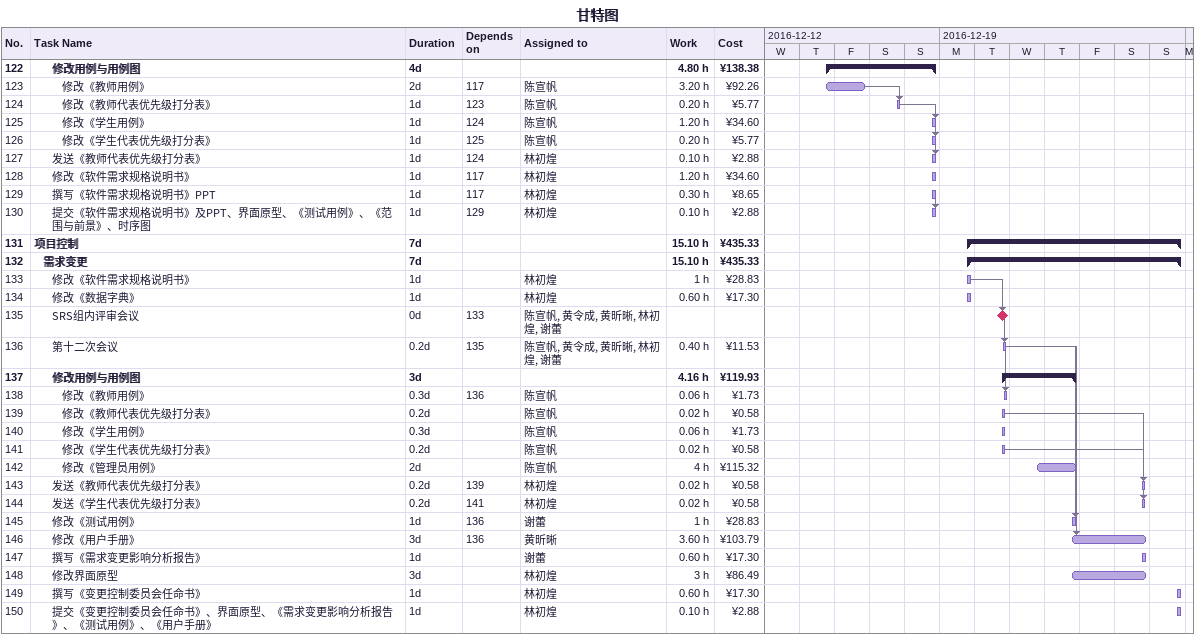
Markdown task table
甘特图

| ID | Level | Task | Duration | Start | Finish | Predecessors | Resources | Work (h) | Cost (¥) |
|---|---|---|---|---|---|---|---|---|---|
| 122 | 3 | **修改用例与用例图** | 4d | 2016-12-15 | 2016-12-18 |  |  | 4.80 | 138.38 |
| 123 | 4 | 修改《教师用例》 | 2d | 2016-12-15 | 2016-12-16 | 117 | 陈宣帆 | 3.20 | 92.26 |
| 124 | 4 | 修改《教师代表优先级打分表》 | 1d | 2016-12-17 | 2016-12-17 | 123 | 陈宣帆 | 0.20 | 5.77 |
| 125 | 4 | 修改《学生用例》 | 1d | 2016-12-18 | 2016-12-18 | 124 | 陈宣帆 | 1.20 | 34.60 |
| 126 | 4 | 修改《学生代表优先级打分表》 | 1d | 2016-12-18 | 2016-12-18 | 125 | 陈宣帆 | 0.20 | 5.77 |
| 127 | 3 | 发送《教师代表优先级打分表》 | 1d | 2016-12-18 | 2016-12-18 | 124 | 林初煌 | 0.10 | 2.88 |
| 128 | 3 | 修改《软件需求规格说明书》 | 1d | 2016-12-18 | 2016-12-18 | 117 | 林初煌 | 1.20 | 34.60 |
| 129 | 3 | 撰写《软件需求规格说明书》PPT | 1d | 2016-12-18 | 2016-12-18 | 117 | 林初煌 | 0.30 | 8.65 |
| 130 | 3 | 提交《软件需求规格说明书》及PPT、界面原型、《测试用例》、《范围与前景》、时序图 | 1d | 2016-12-18 | 2016-12-18 | 129 | 林初煌 | 0.10 | 2.88 |
| 131 | 1 | **项目控制** | 7d | 2016-12-19 | 2016-12-25 |  |  | 15.10 | 435.33 |
| 132 | 2 | **需求变更** | 7d | 2016-12-19 | 2016-12-25 |  |  | 15.10 | 435.33 |
| 133 | 3 | 修改《软件需求规格说明书》 | 1d | 2016-12-19 | 2016-12-19 |  | 林初煌 | 1 | 28.83 |
| 134 | 3 | 修改《数据字典》 | 1d | 2016-12-19 | 2016-12-19 |  | 林初煌 | 0.60 | 17.30 |
| 135 | 3 | SRS组内评审会议 | 0d | 2016-12-20 | 2016-12-20 | 133 | 陈宣帆, 黄令成, 黄昕晰, 林初煌, 谢蕾 |  |  |
| 136 | 3 | 第十二次会议 | 0.2d | 2016-12-20 | 2016-12-20 | 135 | 陈宣帆, 黄令成, 黄昕晰, 林初煌, 谢蕾 | 0.40 | 11.53 |
| 137 | 3 | **修改用例与用例图** | 3d | 2016-12-20 | 2016-12-22 |  |  | 4.16 | 119.93 |
| 138 | 4 | 修改《教师用例》 | 0.3d | 2016-12-20 | 2016-12-20 | 136 | 陈宣帆 | 0.06 | 1.73 |
| 139 | 4 | 修改《教师代表优先级打分表》 | 0.2d | 2016-12-20 | 2016-12-20 |  | 陈宣帆 | 0.02 | 0.58 |
| 140 | 4 | 修改《学生用例》 | 0.3d | 2016-12-20 | 2016-12-20 |  | 陈宣帆 | 0.06 | 1.73 |
| 141 | 4 | 修改《学生代表优先级打分表》 | 0.2d | 2016-12-20 | 2016-12-20 |  | 陈宣帆 | 0.02 | 0.58 |
| 142 | 4 | 修改《管理员用例》 | 2d | 2016-12-21 | 2016-12-22 |  | 陈宣帆 | 4 | 115.32 |
| 143 | 3 | 发送《教师代表优先级打分表》 | 0.2d | 2016-12-24 | 2016-12-24 | 139 | 林初煌 | 0.02 | 0.58 |
| 144 | 3 | 发送《学生代表优先级打分表》 | 0.2d | 2016-12-24 | 2016-12-24 | 141 | 林初煌 | 0.02 | 0.58 |
| 145 | 3 | 修改《测试用例》 | 1d | 2016-12-22 | 2016-12-22 | 136 | 谢蕾 | 1 | 28.83 |
| 146 | 3 | 修改《用户手册》 | 3d | 2016-12-22 | 2016-12-24 | 136 | 黄昕晰 | 3.60 | 103.79 |
| 147 | 3 | 撰写《需求变更影响分析报告》 | 1d | 2016-12-24 | 2016-12-24 |  | 谢蕾 | 0.60 | 17.30 |
| 148 | 3 | 修改界面原型 | 3d | 2016-12-22 | 2016-12-24 |  | 林初煌 | 3 | 86.49 |
| 149 | 3 | 撰写《变更控制委员会任命书》 | 1d | 2016-12-25 | 2016-12-25 |  | 林初煌 | 0.60 | 17.30 |
| 150 | 3 | 提交《变更控制委员会任命书》、界面原型、《需求变更影响分析报告》、《测试用例》、《用户手册》 | 1d | 2016-12-25 | 2016-12-25 |  | 林初煌 | 0.10 | 2.88 |
